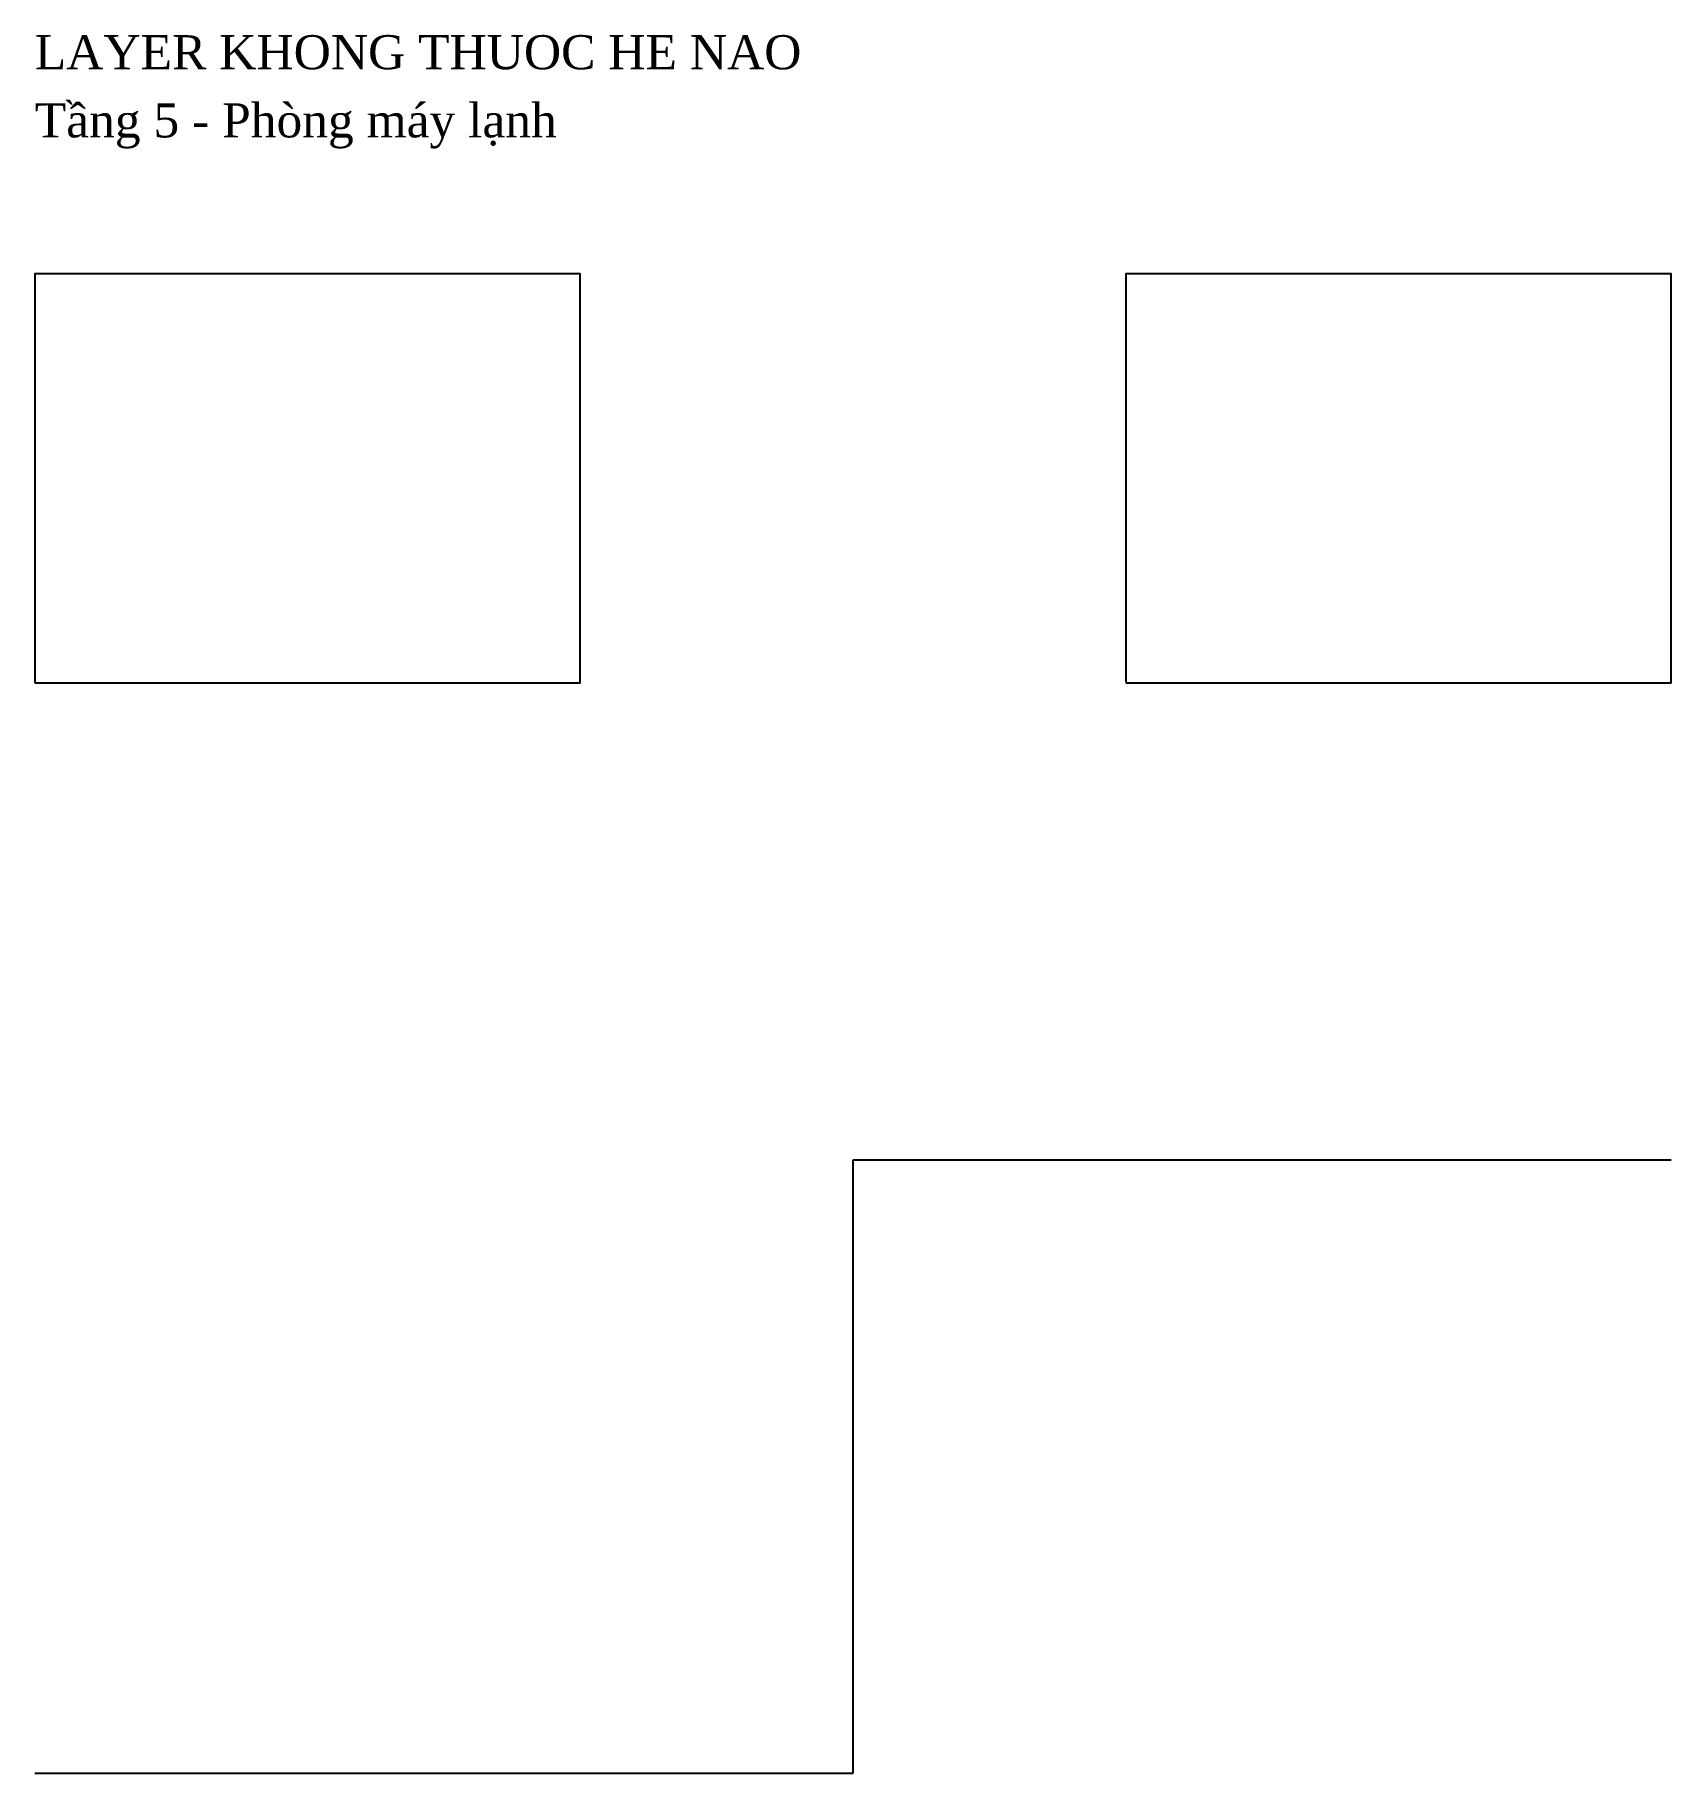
# Model space of a CAD drawing. Header units: millimetres. Extents: x 0 to 12000, y 0 to 12753.
import ezdxf

# ---------------------------------------------------------------- set-up
doc = ezdxf.new("R2010")
doc.units = ezdxf.units.MM
for name, color, linetype in [('01_M_ONG_GIO_CAP_CHINH', 4, 'CONTINUOUS'), ('03_P_ONG_NUOC_LANH_CHW', 5, 'CONTINUOUS'), ('08_G_GHI_CHU_DIM_TEXT', 7, 'CONTINUOUS'), ('ZZZ_KHONG_KHOP_GI', 8, 'CONTINUOUS')]:
    doc.layers.add(name, color=color, linetype=linetype)
doc.styles.get("Standard").update_dxf_attribs({"font": '.VnTime.ttf'})

msp = doc.modelspace()

# ---------------------------------------------------------------- linework, layer by layer
at = {"layer": '01_M_ONG_GIO_CAP_CHINH'}
msp.add_lwpolyline([(0, 8000), (4000, 8000), (4000, 11000), (0, 11000)], close=True, dxfattribs=at)
msp.add_lwpolyline([(8000, 8000), (12000, 8000), (12000, 11000), (8000, 11000), (8000, 8003)], dxfattribs=at)
at = {"layer": '03_P_ONG_NUOC_LANH_CHW'}
for p, q in [((6000, 0), (6000, 4500)), ((6000, 4500, 2800), (12000, 4500, 2800)), ((0, 0), (6000, 0))]:
    msp.add_line(p, q, dxfattribs=at)

# ---------------------------------------------------------------- texts
at = {"layer": '08_G_GHI_CHU_DIM_TEXT'}
msp.add_text('TÇng 5 - Phßng m¸y l¹nh', height=250, dxfattribs=at).set_placement((0, 12000))
at = {"layer": 'ZZZ_KHONG_KHOP_GI'}
msp.add_text('LAYER KHONG THUOC HE NAO', height=250, dxfattribs=at).set_placement((0, 12500))

doc.saveas('drawing.dxf')
